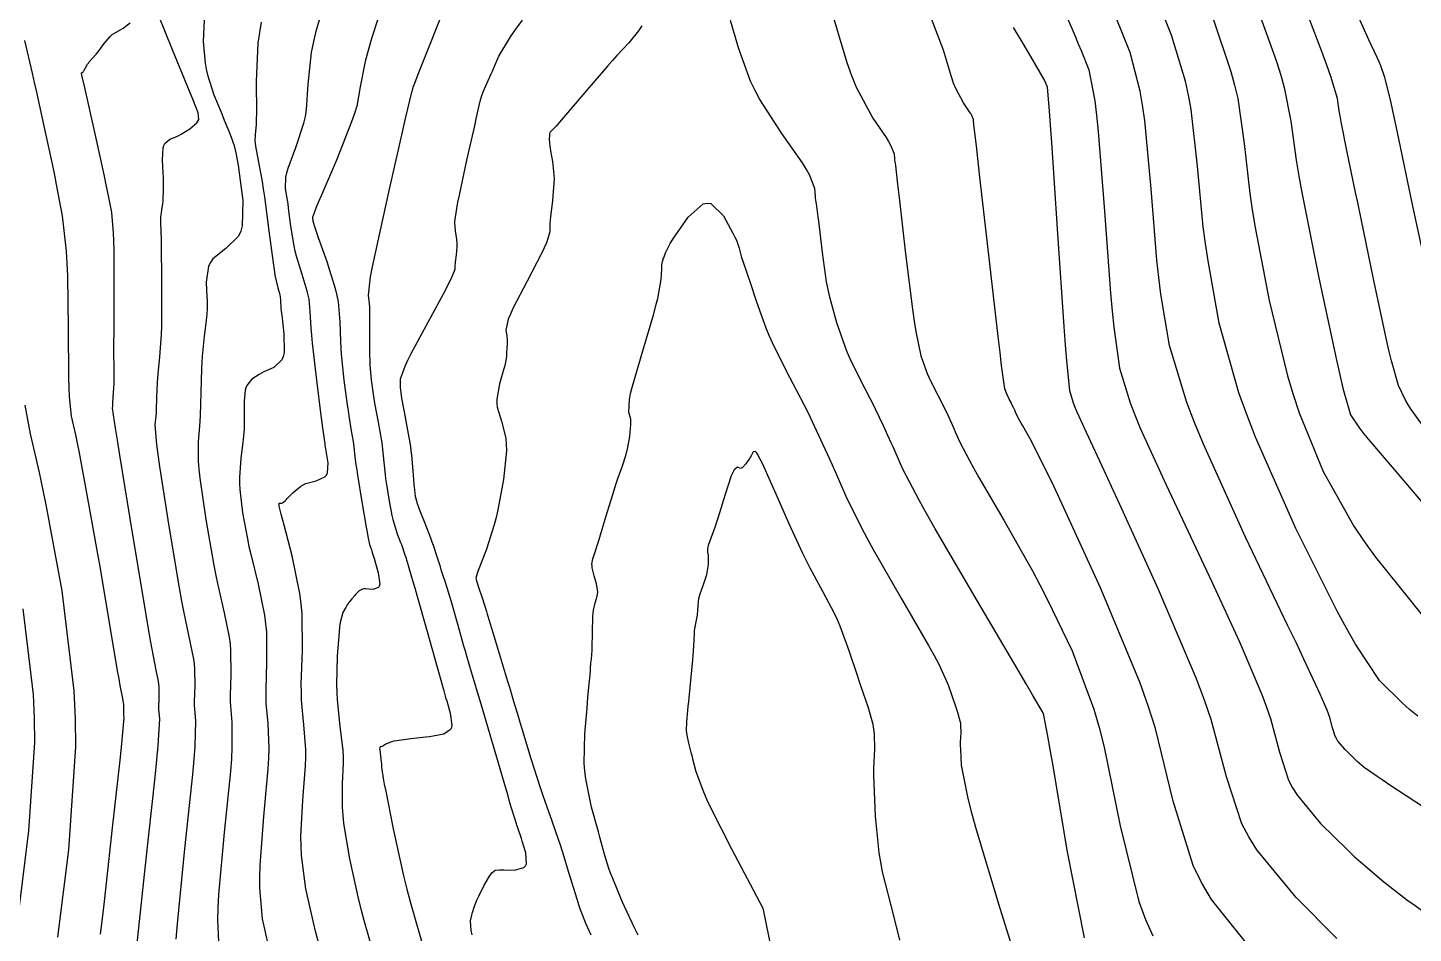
# Model space of a CAD drawing. Header units: metres. Extents: x 837476 to 838477, y 1189012 to 1191014.
# Drawn here: x 837875.4 to 837963.7, y 1189886.2 to 1189943.9 of the extents above; entities that cross this region are included whole.
import ezdxf

# ---------------------------------------------------------------- set-up
doc = ezdxf.new("R2010")
doc.units = ezdxf.units.M
doc.header["$LTSCALE"] = 0.3
doc.layers.add('COTAS 10', color=1, linetype='Continuous')
doc.layers.add('COTAS INT', color=252, linetype='Continuous')

msp = doc.modelspace()

# ---------------------------------------------------------------- linework, layer by layer
at = {"layer": 'COTAS 10'}
for points in [[(837963.944, 1189900.047), (837963.427, 1189900.48), (837962.947, 1189900.902), (837961.518, 1189902.33), (837959.976, 1189904.64), (837959.425, 1189905.619), (837958.819, 1189906.744), (837956.181, 1189912.029), (837953.612, 1189917.834), (837953.05, 1189919.287), (837952.554, 1189920.673), (837951.299, 1189925.119), (837950.582, 1189929.091), (837950.423, 1189930.178), (837950.282, 1189931.259), (837949.92, 1189935.119), (837949.514, 1189938.724), (837949.347, 1189939.645), (837949.155, 1189940.533), (837948.263, 1189943.462), (837946.991, 1189946.645)], [(837926.464, 1189945.434), (837927.555, 1189941.731), (837927.854, 1189940.902), (837928.151, 1189940.157), (837929.212, 1189938.172), (837930.062, 1189936.953), (837930.226, 1189936.691), (837930.358, 1189936.46), (837930.58, 1189935.9), (837930.604, 1189935.575), (837930.612, 1189935.493), (837930.62, 1189935.414), (837930.656, 1189935.16), (837930.78, 1189934.157), (837930.844, 1189933.606), (837930.921, 1189932.937), (837931.307, 1189929.534), (837931.742, 1189925.996), (837931.85, 1189925.241), (837931.953, 1189924.585), (837932.28, 1189923.026), (837932.594, 1189922.136), (837932.689, 1189921.901), (837932.787, 1189921.671), (837933.171, 1189920.881), (837933.552, 1189920.155), (837933.648, 1189919.965), (837933.741, 1189919.78), (837934.042, 1189919.15), (837934.322, 1189918.536), (837934.4, 1189918.361), (837934.479, 1189918.184), (837934.768, 1189917.525), (837935.376, 1189916.354), (837935.656, 1189915.854), (837935.984, 1189915.277), (837937.571, 1189912.561), (837939.395, 1189909.328), (837939.873, 1189908.426), (837940.338, 1189907.521), (837941.92, 1189904.228), (837943.305, 1189900.502), (837943.647, 1189899.324), (837943.97, 1189898.082), (837944.988, 1189893.068), (837946.172, 1189888.232), (837946.6, 1189887.102), (837947.073, 1189886.063)], [(837886.607, 1189944.43), (837886.55, 1189943.061), (837886.671, 1189941.682), (837886.738, 1189941.311), (837886.82, 1189940.945), (837887.233, 1189939.664), (837887.687, 1189938.55), (837887.794, 1189938.289), (837887.893, 1189938.049), (837888.182, 1189937.353), (837888.394, 1189936.798), (837888.445, 1189936.647), (837888.492, 1189936.497), (837888.633, 1189935.964), (837888.772, 1189935.177), (837888.818, 1189934.867), (837888.866, 1189934.517), (837889.068, 1189932.919), (837889.04, 1189931.32), (837888.944, 1189930.969), (837888.809, 1189930.657), (837888.001, 1189929.863), (837887.163, 1189929.21), (837887.009, 1189928.987), (837886.888, 1189928.746), (837886.734, 1189927.724), (837886.786, 1189926.773), (837886.795, 1189926.576), (837886.802, 1189926.409), (837886.809, 1189926.047), (837886.773, 1189925.672), (837886.754, 1189925.496), (837886.73, 1189925.29), (837886.609, 1189924.286), (837886.486, 1189922.998), (837886.46, 1189922.613), (837886.439, 1189922.216), (837886.394, 1189920.677), (837886.355, 1189919.215), (837886.338, 1189918.867), (837886.317, 1189918.543), (837886.218, 1189917.574), (837886.222, 1189916.317), (837886.266, 1189915.811), (837886.33, 1189915.236), (837886.714, 1189912.589), (837887.202, 1189909.794), (837887.331, 1189909.126), (837887.457, 1189908.504), (837887.89, 1189906.64), (837888.206, 1189905.089), (837888.259, 1189904.664), (837888.297, 1189904.242), (837888.308, 1189902.733), (837888.266, 1189901.355), (837888.269, 1189901.015), (837888.28, 1189900.693), (837888.374, 1189899.68), (837888.384, 1189898.055), (837888.342, 1189897.346), (837888.28, 1189896.526), (837887.894, 1189892.631), (837887.527, 1189888.678), (837887.477, 1189887.822), (837887.45, 1189887.068), (837887.54, 1189885.208)], [(837903.689, 1189886.112), (837903.633, 1189886.386), (837903.589, 1189887.017), (837903.671, 1189887.36), (837903.695, 1189887.453), (837903.72, 1189887.546), (837903.814, 1189887.87), (837903.97, 1189888.275), (837904.033, 1189888.417), (837904.106, 1189888.572), (837904.441, 1189889.242), (837904.789, 1189889.854), (837904.869, 1189889.973), (837904.942, 1189890.07), (837905.146, 1189890.237), (837905.432, 1189890.254), (837905.557, 1189890.255), (837905.702, 1189890.255), (837906.388, 1189890.246), (837906.992, 1189890.404), (837907.086, 1189890.509), (837907.147, 1189890.641), (837907.1, 1189891.342), (837906.878, 1189892.089), (837906.828, 1189892.251), (837906.783, 1189892.393), (837906.665, 1189892.743), (837906.57, 1189893.01), (837906.54, 1189893.1), (837906.508, 1189893.197), (837906.38, 1189893.603), (837906.1, 1189894.539), (837905.973, 1189894.97), (837905.824, 1189895.475), (837904.359, 1189900.461), (837904.193, 1189901.026), (837904.044, 1189901.531), (837903.649, 1189902.855), (837903.345, 1189903.88), (837903.254, 1189904.197), (837903.159, 1189904.527), (837902.789, 1189905.838), (837902.429, 1189907.103), (837902.342, 1189907.404), (837902.259, 1189907.683), (837902.001, 1189908.517), (837901.782, 1189909.2), (837901.723, 1189909.385), (837901.666, 1189909.569), (837901.467, 1189910.218), (837901.229, 1189910.932), (837901.148, 1189911.157), (837901.06, 1189911.394), (837900.685, 1189912.345), (837900.337, 1189913.233), (837900.267, 1189913.428), (837900.207, 1189913.602), (837900.084, 1189914.051), (837900.03, 1189914.491), (837900.014, 1189914.66), (837899.998, 1189914.848), (837899.935, 1189915.699), (837899.844, 1189916.693), (837899.809, 1189916.973), (837899.771, 1189917.254), (837899.6, 1189918.285), (837899.421, 1189919.232), (837899.378, 1189919.46), (837899.338, 1189919.674), (837899.214, 1189920.324), (837899.137, 1189920.851), (837899.126, 1189920.988), (837899.119, 1189921.12), (837899.131, 1189921.564), (837899.428, 1189922.377), (837899.6, 1189922.742), (837899.812, 1189923.168), (837900.903, 1189925.214), (837901.983, 1189927.212), (837902.189, 1189927.608), (837902.353, 1189927.935), (837902.608, 1189928.552), (837902.613, 1189928.797), (837902.62, 1189928.891), (837902.63, 1189928.997), (837902.688, 1189929.472), (837902.733, 1189929.982), (837902.735, 1189930.11), (837902.733, 1189930.231), (837902.69, 1189930.622), (837902.632, 1189930.984), (837902.621, 1189931.087), (837902.611, 1189931.192), (837902.594, 1189931.584), (837902.709, 1189932.428), (837902.782, 1189932.818), (837902.874, 1189933.276), (837903.355, 1189935.493), (837903.85, 1189937.69), (837903.95, 1189938.134), (837904.034, 1189938.508), (837904.203, 1189939.265), (837904.307, 1189939.615), (837904.35, 1189939.731), (837904.399, 1189939.856), (837904.629, 1189940.378), (837904.908, 1189940.997), (837904.989, 1189941.184), (837905.071, 1189941.377), (837905.38, 1189942.129), (837906.123, 1189943.362), (837906.479, 1189943.858), (837906.901, 1189944.421)], [(837874.818, 1189887.745), (837875.434, 1189892.738), (837875.814, 1189898.371), (837875.801, 1189899.911), (837875.737, 1189901.443), (837875.079, 1189906.906)]]:
    msp.add_lwpolyline(points, dxfattribs=at)
at = {"layer": 'COTAS INT'}
for points in [[(837893.903, 1189885.629), (837893.734, 1189886.269), (837893.576, 1189886.895), (837893.094, 1189889.044), (837892.815, 1189891.167), (837892.784, 1189891.776), (837892.774, 1189892.394), (837892.905, 1189894.706), (837893.076, 1189896.885), (837893.09, 1189897.42), (837893.089, 1189897.926), (837892.969, 1189899.505), (837892.823, 1189901.073), (837892.807, 1189901.572), (837892.801, 1189902.098), (837892.867, 1189904.232), (837892.849, 1189906.569), (837892.791, 1189907.224), (837892.709, 1189907.881), (837892.219, 1189910.283), (837891.701, 1189912.242), (837891.601, 1189912.621), (837891.521, 1189912.928), (837891.388, 1189913.445), (837891.382, 1189913.496), (837891.382, 1189913.523), (837891.385, 1189913.569), (837891.391, 1189913.605), (837891.393, 1189913.613), (837891.395, 1189913.619), (837891.4, 1189913.632), (837891.412, 1189913.635), (837891.418, 1189913.635), (837891.425, 1189913.634), (837891.457, 1189913.626), (837891.504, 1189913.625), (837891.521, 1189913.629), (837891.538, 1189913.634), (837891.613, 1189913.664), (837891.765, 1189913.789), (837891.832, 1189913.853), (837891.909, 1189913.93), (837892.277, 1189914.315), (837892.768, 1189914.715), (837892.924, 1189914.802), (837893.088, 1189914.878), (837893.751, 1189915.065), (837894.303, 1189915.311), (837894.398, 1189915.425), (837894.467, 1189915.558), (837894.505, 1189916.203), (837894.4, 1189916.846), (837894.38, 1189916.977), (837894.363, 1189917.089), (837894.332, 1189917.325), (837894.319, 1189917.449), (837894.314, 1189917.489), (837894.307, 1189917.533), (837894.275, 1189917.714), (837894.178, 1189918.414), (837894.13, 1189918.784), (837894.073, 1189919.231), (837893.79, 1189921.483), (837893.517, 1189923.829), (837893.466, 1189924.336), (837893.425, 1189924.781), (837893.366, 1189925.871), (837893.295, 1189926.646), (837893.246, 1189926.892), (837893.185, 1189927.152), (837892.859, 1189928.203), (837892.501, 1189929.372), (837892.42, 1189929.705), (837892.346, 1189930.043), (837892.142, 1189931.301), (837891.993, 1189932.446), (837891.954, 1189932.713), (837891.916, 1189932.958), (837891.784, 1189933.663), (837891.809, 1189934.413), (837891.87, 1189934.686), (837891.954, 1189934.988), (837892.451, 1189936.316), (837892.967, 1189937.855), (837893.063, 1189938.291), (837893.138, 1189938.73), (837893.24, 1189940.35), (837893.45, 1189942.372), (837893.593, 1189943.065), (837893.774, 1189943.815), (837894.734, 1189947.004)], [(837898.586, 1189947.311), (837897.301, 1189943.328), (837897.058, 1189942.496), (837896.862, 1189941.781), (837896.562, 1189940.178), (837896.338, 1189938.953), (837896.191, 1189938.477), (837896.008, 1189937.941), (837895.038, 1189935.511), (837894.068, 1189933.233), (837893.884, 1189932.794), (837893.737, 1189932.437), (837893.51, 1189931.841), (837893.523, 1189931.771), (837893.527, 1189931.746), (837893.531, 1189931.72), (837893.546, 1189931.606), (837893.69, 1189931.136), (837893.775, 1189930.884), (837893.88, 1189930.58), (837894.423, 1189929.042), (837894.961, 1189927.309), (837895.062, 1189926.88), (837895.142, 1189926.475), (837895.26, 1189925.197), (837895.29, 1189923.939), (837895.315, 1189923.547), (837895.346, 1189923.135), (837895.521, 1189921.485), (837895.726, 1189919.909), (837895.778, 1189919.544), (837895.827, 1189919.209), (837895.984, 1189918.254), (837896.104, 1189917.57), (837896.129, 1189917.405), (837896.151, 1189917.251), (837896.2, 1189916.783), (837896.286, 1189916.073), (837896.331, 1189915.766), (837896.385, 1189915.411), (837896.655, 1189913.729), (837896.931, 1189912.099), (837896.989, 1189911.776), (837897.038, 1189911.509), (837897.148, 1189911.007), (837897.198, 1189910.88), (837897.21, 1189910.848), (837897.221, 1189910.818), (837897.253, 1189910.722), (837897.28, 1189910.635), (837897.288, 1189910.61), (837897.295, 1189910.585), (837897.325, 1189910.494), (837897.399, 1189910.239), (837897.436, 1189910.111), (837897.479, 1189909.958), (837897.691, 1189909.2), (837897.795, 1189908.478), (837897.77, 1189908.348), (837897.722, 1189908.248), (837897.352, 1189908.138), (837896.9, 1189908.177), (837896.8, 1189908.171), (837896.711, 1189908.157), (837896.48, 1189908.045), (837896.311, 1189907.87), (837896.261, 1189907.815), (837896.21, 1189907.759), (837896.013, 1189907.535), (837895.842, 1189907.33), (837895.808, 1189907.285), (837895.778, 1189907.246), (837895.718, 1189907.149), (837895.662, 1189907.036), (837895.636, 1189906.987), (837895.604, 1189906.93), (837895.453, 1189906.658), (837895.285, 1189906.035), (837895.244, 1189905.756), (837895.204, 1189905.431), (837895.082, 1189903.873), (837895.045, 1189902.06), (837895.059, 1189901.573), (837895.085, 1189901.093), (837895.266, 1189899.417), (837895.442, 1189897.861), (837895.463, 1189897.457), (837895.473, 1189897.064), (837895.411, 1189895.743), (837895.398, 1189894.253), (837895.438, 1189893.753), (837895.497, 1189893.216), (837895.871, 1189890.963), (837896.455, 1189888.357), (837896.647, 1189887.598), (837896.852, 1189886.823), (837897.7, 1189883.886)], [(837964.246, 1189918.615), (837963.492, 1189919.662), (837963.319, 1189919.939), (837963.161, 1189920.21), (837962.719, 1189921.141), (837962.269, 1189922.712), (837962.106, 1189923.385), (837961.927, 1189924.163), (837961.141, 1189927.836), (837960.335, 1189931.753), (837960.143, 1189932.685), (837959.965, 1189933.551), (837959.432, 1189936.127), (837959.069, 1189937.938), (837958.997, 1189938.322), (837958.938, 1189938.655), (837958.827, 1189939.432), (837958.402, 1189940.829), (837958.144, 1189941.552), (837957.826, 1189942.421), (837956.17, 1189946.775)], [(837953.535, 1189945.671), (837954.936, 1189941.792), (837955.212, 1189940.916), (837955.44, 1189940.127), (837955.858, 1189937.994), (837956.194, 1189935.505), (837956.37, 1189934.491), (837956.582, 1189933.337), (837957.647, 1189927.994), (837958.745, 1189922.848), (837958.978, 1189921.817), (837959.18, 1189920.958), (837959.653, 1189919.275), (837960.225, 1189918.416), (837960.49, 1189918.075), (837960.801, 1189917.689), (837962.309, 1189915.923), (837964.38, 1189913.5)], [(837884.824, 1189885.844), (837884.903, 1189886.82), (837885.388, 1189891.593), (837885.883, 1189896.347), (837885.969, 1189897.31), (837886.032, 1189898.119), (837886.077, 1189899.768), (837886.008, 1189900.503), (837886.001, 1189900.736), (837885.998, 1189900.983), (837886.029, 1189901.983), (837886.021, 1189903.078), (837885.993, 1189903.385), (837885.955, 1189903.693), (837885.725, 1189904.818), (837885.335, 1189906.635), (837885.196, 1189907.379), (837885.043, 1189908.227), (837884.377, 1189912.161), (837883.782, 1189915.962), (837883.674, 1189916.727), (837883.591, 1189917.366), (837883.497, 1189918.636), (837883.553, 1189919.18), (837883.564, 1189919.363), (837883.574, 1189919.559), (837883.596, 1189920.38), (837883.631, 1189921.33), (837883.65, 1189921.607), (837883.672, 1189921.889), (837883.784, 1189922.959), (837883.888, 1189924.382), (837883.906, 1189924.888), (837883.918, 1189925.442), (837883.921, 1189927.846), (837883.892, 1189930.075), (837883.884, 1189930.518), (837883.877, 1189930.887), (837883.851, 1189931.592), (837883.846, 1189931.836), (837883.852, 1189931.913), (837883.861, 1189931.995), (837883.919, 1189932.327), (837883.983, 1189932.736), (837883.995, 1189932.866), (837884.006, 1189933.003), (837884.024, 1189933.559), (837884.018, 1189934.226), (837884.012, 1189934.433), (837884.004, 1189934.65), (837883.962, 1189935.515), (837884, 1189936.284), (837884.042, 1189936.441), (837884.098, 1189936.573), (837884.414, 1189936.848), (837884.859, 1189937.017), (837884.995, 1189937.082), (837885.137, 1189937.156), (837885.697, 1189937.488), (837886.143, 1189937.879), (837886.214, 1189937.99), (837886.261, 1189938.101), (837886.237, 1189938.512), (837885.879, 1189939.383), (837885.714, 1189939.785), (837885.522, 1189940.256), (837884.594, 1189942.539), (837883.7, 1189944.742)], [(837953.795, 1189884.629), (837950.801, 1189888.368), (837950.17, 1189889.444), (837949.625, 1189890.537), (837948.369, 1189894.629), (837947.235, 1189899.275), (837946.767, 1189900.716), (837946.232, 1189902.225), (837943.74, 1189908.236), (837941.271, 1189913.616), (837940.749, 1189914.727), (837940.299, 1189915.674), (837939.258, 1189917.727), (837938.773, 1189918.557), (837938.673, 1189918.733), (837938.587, 1189918.886), (837938.401, 1189919.244), (837938.313, 1189919.445), (837938.265, 1189919.553), (837938.18, 1189919.74), (837938.087, 1189919.933), (837938.03, 1189920.047), (837937.913, 1189920.269), (837937.796, 1189920.511), (837937.766, 1189920.581), (837937.737, 1189920.653), (837937.641, 1189920.924), (837937.428, 1189922.403), (837937.326, 1189923.236), (837937.204, 1189924.252), (837936.609, 1189929.451), (837936.026, 1189934.616), (837935.914, 1189935.611), (837935.822, 1189936.417), (837935.666, 1189937.755), (837935.65, 1189937.873), (837935.646, 1189937.909), (837935.642, 1189937.947), (837935.631, 1189938.098), (837935.528, 1189938.358), (837935.467, 1189938.465), (837935.391, 1189938.587), (837934.997, 1189939.152), (837934.504, 1189940.073), (837934.367, 1189940.418), (837934.228, 1189940.803), (837933.722, 1189942.52), (837932.79, 1189944.965)], [(837941.253, 1189945.434), (837942.117, 1189943.398), (837942.315, 1189942.925), (837942.494, 1189942.492), (837942.992, 1189941.253), (837943.374, 1189939.275), (837943.481, 1189938.374), (837943.589, 1189937.321), (837943.981, 1189932.243), (837944.37, 1189927.014), (837944.476, 1189925.864), (837944.581, 1189924.845), (837944.951, 1189922.243), (837945.626, 1189920.033), (837945.923, 1189919.261), (837946.268, 1189918.419), (837947.908, 1189914.8), (837949.812, 1189910.789), (837950.322, 1189909.7), (837950.825, 1189908.62), (837952.579, 1189904.8), (837954.009, 1189901.432), (837954.307, 1189900.638), (837954.563, 1189899.904), (837955.131, 1189897.752), (837955.71, 1189895.984), (837955.972, 1189895.492), (837956.279, 1189894.999), (837957.752, 1189893.209), (837959.44, 1189891.548), (837959.882, 1189891.136), (837960.313, 1189890.744), (837961.777, 1189889.504), (837963.039, 1189888.521), (837963.343, 1189888.293), (837963.627, 1189888.083), (837964.489, 1189887.481)], [(837959.97, 1189945.041), (837960.798, 1189943.194), (837961.337, 1189942.065), (837961.457, 1189941.795), (837961.563, 1189941.545), (837961.838, 1189940.798), (837962.225, 1189939.156), (837962.402, 1189938.341), (837962.609, 1189937.371), (837963.608, 1189932.568), (837964.721, 1189927.493)], [(837882.28, 1189884.961), (837882.882, 1189890.555), (837883.485, 1189896.167), (837883.595, 1189897.273), (837883.68, 1189898.184), (837883.779, 1189899.856), (837883.737, 1189900.313), (837883.732, 1189900.458), (837883.73, 1189900.611), (837883.75, 1189901.233), (837883.744, 1189901.914), (837883.727, 1189902.105), (837883.703, 1189902.297), (837883.561, 1189902.997), (837883.214, 1189904.766), (837883.061, 1189905.632), (837882.884, 1189906.66), (837882.039, 1189911.733), (837881.234, 1189916.688), (837881.082, 1189917.642), (837880.96, 1189918.415), (837880.776, 1189919.697), (837880.788, 1189919.818), (837880.79, 1189919.859), (837880.793, 1189919.902), (837880.798, 1189920.084), (837880.805, 1189920.295), (837880.81, 1189920.356), (837880.814, 1189920.419), (837880.839, 1189920.656), (837880.862, 1189921.024), (837880.865, 1189921.168), (837880.868, 1189921.332), (837880.866, 1189922.078), (837880.862, 1189923.38), (837880.864, 1189923.895), (837880.866, 1189924.476), (837880.881, 1189927.132), (837880.869, 1189929.784), (837880.854, 1189930.364), (837880.834, 1189930.877), (837880.718, 1189932.17), (837880.471, 1189933.429), (837880.368, 1189933.92), (837880.25, 1189934.473), (837879.699, 1189936.984), (837879.169, 1189939.359), (837879.065, 1189939.826), (837878.979, 1189940.21), (837878.823, 1189940.91), (837878.802, 1189941.037), (837878.801, 1189941.06), (837878.804, 1189941.078), (837878.831, 1189941.099), (837878.89, 1189941.136), (837878.912, 1189941.164), (837878.936, 1189941.199), (837879.041, 1189941.388), (837879.184, 1189941.627), (837879.232, 1189941.693), (837879.283, 1189941.759), (837879.497, 1189941.998), (837879.753, 1189942.288), (837879.831, 1189942.386), (837879.912, 1189942.492), (837880.231, 1189942.939), (837880.624, 1189943.391), (837880.751, 1189943.501), (837880.887, 1189943.603), (837881.445, 1189943.913), (837881.892, 1189944.265)], [(837890.246, 1189944.302), (837890.129, 1189943.634), (837890.037, 1189942.963), (837889.918, 1189940.523), (837889.938, 1189938.507), (837889.935, 1189938.105), (837889.927, 1189937.77), (837889.864, 1189937.121), (837889.839, 1189936.743), (837889.855, 1189936.579), (837889.881, 1189936.389), (837890.057, 1189935.486), (837890.308, 1189934.146), (837890.381, 1189933.679), (837890.456, 1189933.172), (837890.739, 1189930.996), (837891.002, 1189928.951), (837891.064, 1189928.527), (837891.123, 1189928.164), (837891.295, 1189927.363), (837891.409, 1189926.995), (837891.43, 1189926.904), (837891.448, 1189926.817), (837891.473, 1189926.546), (837891.504, 1189926.074), (837891.526, 1189925.862), (837891.552, 1189925.615), (837891.694, 1189924.426), (837891.701, 1189923.232), (837891.643, 1189922.982), (837891.56, 1189922.766), (837891.042, 1189922.274), (837890.411, 1189922.001), (837890.256, 1189921.922), (837890.109, 1189921.842), (837889.65, 1189921.543), (837889.327, 1189921.14), (837889.267, 1189920.995), (837889.219, 1189920.836), (837889.15, 1189920.138), (837889.16, 1189919.47), (837889.162, 1189919.329), (837889.163, 1189919.207), (837889.166, 1189918.925), (837889.165, 1189918.743), (837889.165, 1189918.684), (837889.164, 1189918.621), (837889.161, 1189918.362), (837889.125, 1189917.905), (837889.104, 1189917.718), (837889.077, 1189917.504), (837888.939, 1189916.513), (837888.853, 1189915.269), (837888.859, 1189914.896), (837888.877, 1189914.511), (837889.051, 1189913.017), (837889.362, 1189911.361), (837889.466, 1189910.873), (837889.579, 1189910.373), (837890.054, 1189908.462), (837890.457, 1189906.485), (837890.525, 1189905.944), (837890.573, 1189905.405), (837890.588, 1189903.482), (837890.533, 1189901.727), (837890.538, 1189901.293), (837890.551, 1189900.883), (837890.671, 1189899.593), (837890.737, 1189897.99), (837890.716, 1189897.383), (837890.678, 1189896.705), (837890.4, 1189893.668), (837890.15, 1189890.536), (837890.131, 1189889.799), (837890.132, 1189889.118), (837890.317, 1189887.126), (837890.697, 1189885.432)], [(837901.692, 1189944.646), (837900.644, 1189942.016), (837900.438, 1189941.498), (837900.269, 1189941.071), (837899.965, 1189940.286), (837899.914, 1189940.127), (837899.904, 1189940.094), (837899.896, 1189940.066), (837899.875, 1189939.961), (837899.862, 1189939.922), (837899.823, 1189939.827), (837899.568, 1189938.782), (837899.423, 1189938.164), (837899.248, 1189937.402), (837898.347, 1189933.46), (837897.476, 1189929.487), (837897.318, 1189928.705), (837897.197, 1189928.062), (837897.059, 1189926.886), (837897.133, 1189926.357), (837897.145, 1189926.12), (837897.154, 1189925.844), (837897.154, 1189924.522), (837897.155, 1189923.098), (837897.163, 1189922.757), (837897.176, 1189922.44), (837897.251, 1189921.488), (837897.379, 1189920.588), (837897.425, 1189920.304), (837897.475, 1189920.004), (837897.693, 1189918.794), (837897.901, 1189917.606), (837897.944, 1189917.32), (837897.982, 1189917.052), (837898.067, 1189916.241), (837898.142, 1189915.461), (837898.173, 1189915.213), (837898.208, 1189914.951), (837898.37, 1189913.89), (837898.569, 1189912.851), (837898.628, 1189912.602), (837898.688, 1189912.371), (837898.916, 1189911.676), (837899.129, 1189911.137), (837899.179, 1189911.003), (837899.225, 1189910.875), (837899.36, 1189910.47), (837899.473, 1189910.102), (837899.506, 1189909.998), (837899.539, 1189909.893), (837899.663, 1189909.505), (837899.917, 1189908.644), (837900.033, 1189908.241), (837900.168, 1189907.766), (837900.817, 1189905.454), (837901.452, 1189903.182), (837901.578, 1189902.732), (837901.683, 1189902.36), (837901.881, 1189901.664), (837901.979, 1189901.332), (837902.021, 1189901.19), (837902.07, 1189901.026), (837902.296, 1189900.253), (837902.396, 1189899.49), (837902.364, 1189899.332), (837902.306, 1189899.198), (837901.881, 1189898.906), (837901.198, 1189898.775), (837900.976, 1189898.741), (837900.741, 1189898.708), (837899.776, 1189898.601), (837898.888, 1189898.49), (837898.702, 1189898.455), (837898.541, 1189898.419), (837898.178, 1189898.274), (837898.006, 1189898.153), (837897.968, 1189898.133), (837897.933, 1189898.117), (837897.837, 1189898.108), (837897.795, 1189898.037), (837897.793, 1189897.982), (837897.795, 1189897.913), (837897.84, 1189897.537), (837897.897, 1189897.133), (837897.906, 1189897.046), (837897.913, 1189896.969), (837897.917, 1189896.781), (837898.021, 1189896.111), (837898.091, 1189895.73), (837898.18, 1189895.265), (837898.648, 1189892.881), (837899.316, 1189889.881), (837899.529, 1189889.028), (837899.755, 1189888.165), (837900.675, 1189884.967)], [(837914.511, 1189944.057), (837914.298, 1189943.746), (837913.664, 1189942.97), (837912.915, 1189942.178), (837912.629, 1189941.857), (837912.308, 1189941.493), (837910.863, 1189939.812), (837909.511, 1189938.226), (837909.249, 1189937.922), (837909.035, 1189937.676), (837908.667, 1189937.275), (837908.627, 1189937.194), (837908.619, 1189937.15), (837908.613, 1189937.096), (837908.605, 1189936.822), (837908.638, 1189936.403), (837908.658, 1189936.258), (837908.682, 1189936.099), (837908.808, 1189935.419), (837908.901, 1189934.572), (837908.905, 1189934.308), (837908.9, 1189934.031), (837908.802, 1189932.924), (837908.678, 1189931.894), (837908.656, 1189931.665), (837908.64, 1189931.461), (837908.628, 1189930.928), (837908.423, 1189930.221), (837908.286, 1189929.907), (837908.113, 1189929.542), (837907.195, 1189927.796), (837906.288, 1189926.051), (837906.122, 1189925.686), (837905.993, 1189925.373), (837905.832, 1189924.668), (837905.893, 1189924.312), (837905.904, 1189924.218), (837905.911, 1189924.125), (837905.914, 1189923.808), (837905.897, 1189923.497), (837905.892, 1189923.408), (837905.887, 1189923.318), (837905.868, 1189922.984), (837905.788, 1189922.51), (837905.745, 1189922.332), (837905.693, 1189922.134), (837905.43, 1189921.25), (837905.254, 1189920.268), (837905.257, 1189920.007), (837905.282, 1189919.752), (837905.56, 1189918.872), (837905.839, 1189917.786), (837905.865, 1189917.401), (837905.869, 1189916.98), (837905.696, 1189915.152), (837905.334, 1189913.213), (837905.218, 1189912.721), (837905.095, 1189912.248), (837904.595, 1189910.702), (837904.159, 1189909.554), (837904.077, 1189909.332), (837904.011, 1189909.151), (837903.913, 1189908.845), (837903.985, 1189908.621), (837904.026, 1189908.493), (837904.077, 1189908.336), (837904.339, 1189907.528), (837904.6, 1189906.722), (837904.65, 1189906.566), (837904.691, 1189906.439), (837904.761, 1189906.222), (837904.866, 1189905.872), (837904.93, 1189905.661), (837905.008, 1189905.4), (837905.417, 1189904.046), (837905.864, 1189902.562), (837905.966, 1189902.219), (837906.06, 1189901.906), (837906.323, 1189901.019), (837906.614, 1189900.047), (837906.726, 1189899.679), (837906.851, 1189899.268), (837907.417, 1189897.428), (837908.02, 1189895.518), (837908.17, 1189895.064), (837908.311, 1189894.642), (837908.758, 1189893.385), (837909.174, 1189892.214), (837909.296, 1189891.846), (837909.42, 1189891.458), (837909.894, 1189889.901), (837910.352, 1189888.404), (837910.467, 1189888.055), (837910.577, 1189887.734), (837910.929, 1189886.81), (837911.249, 1189886.107)], [(837942.719, 1189885.926), (837941.607, 1189891.507), (837940.706, 1189896.89), (837940.527, 1189897.932), (837940.379, 1189898.779), (837940.1, 1189900.22), (837939.406, 1189901.426), (837938.996, 1189902.124), (837938.492, 1189902.981), (837935.884, 1189907.395), (837933.195, 1189911.998), (837932.639, 1189912.974), (837932.165, 1189913.822), (837931.135, 1189915.806), (837930.645, 1189916.923), (837930.511, 1189917.223), (837930.378, 1189917.52), (837929.905, 1189918.56), (837929.394, 1189919.627), (837929.238, 1189919.941), (837929.074, 1189920.263), (837928.429, 1189921.493), (837927.779, 1189922.831), (837927.612, 1189923.221), (837927.451, 1189923.619), (837926.918, 1189925.127), (837926.477, 1189926.766), (837926.374, 1189927.247), (837926.279, 1189927.739), (837926.005, 1189929.617), (837925.817, 1189931.258), (837925.775, 1189931.602), (837925.739, 1189931.898), (837925.646, 1189932.565), (837925.591, 1189932.955), (837925.578, 1189933.076), (837925.565, 1189933.202), (837925.529, 1189933.702), (837925.189, 1189934.563), (837924.985, 1189934.916), (837924.733, 1189935.32), (837923.428, 1189937.193), (837922.026, 1189939.36), (837921.713, 1189939.949), (837921.433, 1189940.534), (837920.692, 1189942.604), (837920.155, 1189944.414)], [(837958.786, 1189885.889), (837956.19, 1189888.493), (837953.694, 1189891.526), (837953.176, 1189892.361), (837952.732, 1189893.195), (837951.75, 1189896.19), (837950.786, 1189899.837), (837950.354, 1189901.081), (837949.849, 1189902.427), (837947.426, 1189908.133), (837944.963, 1189913.542), (837944.433, 1189914.7), (837943.968, 1189915.711), (837942.839, 1189918.133), (837942.25, 1189919.432), (837942.126, 1189919.735), (837942.02, 1189920.012), (837941.777, 1189920.805), (837941.58, 1189922.722), (837941.503, 1189923.708), (837941.414, 1189924.891), (837941.012, 1189930.805), (837940.626, 1189936.619), (837940.549, 1189937.739), (837940.484, 1189938.645), (837940.356, 1189940.149), (837940.297, 1189940.296), (837940.275, 1189940.348), (837940.252, 1189940.404), (837940.149, 1189940.646), (837939.297, 1189942.114), (837938.801, 1189942.943), (837938.193, 1189943.955)], [(837964.249, 1189894.293), (837962.173, 1189895.662), (837961.741, 1189895.952), (837961.37, 1189896.204), (837960.543, 1189896.793), (837960.096, 1189897.172), (837959.964, 1189897.291), (837959.829, 1189897.417), (837959.313, 1189897.925), (837958.863, 1189898.472), (837958.769, 1189898.623), (837958.689, 1189898.773), (837958.512, 1189899.313), (837958.339, 1189899.971), (837958.261, 1189900.195), (837958.169, 1189900.438), (837957.733, 1189901.467), (837956.686, 1189903.699), (837956.211, 1189904.7), (837955.655, 1189905.867), (837952.978, 1189911.467), (837950.285, 1189917.406), (837949.72, 1189918.787), (837949.233, 1189920.054), (837948.125, 1189923.681), (837947.581, 1189926.968), (837947.45, 1189928.021), (837947.326, 1189929.136), (837946.95, 1189933.681), (837946.552, 1189938.022), (837946.414, 1189939.01), (837946.265, 1189939.904), (837945.627, 1189942.358), (837944.692, 1189944.687)], [(837950.899, 1189944.567), (837952.045, 1189941.162), (837952.279, 1189940.281), (837952.477, 1189939.425), (837952.889, 1189936.556), (837953.238, 1189933.382), (837953.397, 1189932.335), (837953.582, 1189931.214), (837954.473, 1189926.556), (837955.649, 1189921.76), (837956.014, 1189920.552), (837956.396, 1189919.396), (837957.917, 1189915.652), (837959.877, 1189912.176), (837960.537, 1189911.188), (837961.246, 1189910.189), (837964.23, 1189906.49)], [(837875.17, 1189943.127), (837875.642, 1189941.052), (837875.778, 1189940.447), (837875.918, 1189939.828), (837876.443, 1189937.482), (837876.943, 1189935.154), (837877.067, 1189934.547), (837877.185, 1189933.955), (837877.558, 1189931.951), (837877.819, 1189929.694), (837877.866, 1189928.942), (837877.903, 1189928.135), (837877.947, 1189924.763), (837877.961, 1189921.638), (837877.979, 1189920.987), (837878.004, 1189920.429), (837878.142, 1189919.185), (837878.411, 1189917.991), (837878.517, 1189917.463), (837878.637, 1189916.851), (837879.185, 1189913.928), (837879.798, 1189910.52), (837879.959, 1189909.601), (837880.116, 1189908.694), (837880.651, 1189905.507), (837881.076, 1189902.947), (837881.163, 1189902.435), (837881.237, 1189902.008), (837881.396, 1189901.175), (837881.452, 1189900.901), (837881.461, 1189900.825), (837881.468, 1189900.751), (837881.47, 1189900.484), (837881.463, 1189900.24), (837881.463, 1189900.18), (837881.465, 1189900.123), (837881.482, 1189899.943), (837881.385, 1189898.772), (837881.316, 1189898.09), (837881.228, 1189897.253), (837880.757, 1189892.935), (837880.228, 1189888.231), (837880.104, 1189887.15), (837879.99, 1189886.165)], [(837875.642, 1189941.052), (837875.778, 1189940.447), (837875.918, 1189939.828), (837876.443, 1189937.482), (837876.943, 1189935.154), (837877.067, 1189934.547), (837877.185, 1189933.955), (837877.558, 1189931.951), (837877.819, 1189929.694), (837877.866, 1189928.942), (837877.903, 1189928.135), (837877.947, 1189924.763), (837877.961, 1189921.638), (837877.979, 1189920.987), (837878.004, 1189920.429), (837878.142, 1189919.185), (837878.411, 1189917.991), (837878.517, 1189917.463), (837878.637, 1189916.851), (837879.185, 1189913.928), (837879.798, 1189910.52), (837879.959, 1189909.601), (837880.116, 1189908.694), (837880.651, 1189905.507), (837881.076, 1189902.947), (837881.163, 1189902.435), (837881.237, 1189902.008), (837881.396, 1189901.175), (837881.452, 1189900.901), (837881.461, 1189900.825), (837881.468, 1189900.751), (837881.47, 1189900.484), (837881.463, 1189900.24), (837881.463, 1189900.18), (837881.465, 1189900.123), (837881.482, 1189899.943), (837881.385, 1189898.772), (837881.316, 1189898.09), (837881.228, 1189897.253), (837880.757, 1189892.935), (837880.228, 1189888.231), (837880.104, 1189887.15), (837879.99, 1189886.165)], [(837914.261, 1189886.096), (837914.027, 1189886.562), (837913.253, 1189888.239), (837912.645, 1189889.704), (837912.515, 1189890.038), (837912.402, 1189890.34), (837912.135, 1189891.172), (837911.911, 1189892.026), (837911.826, 1189892.342), (837911.73, 1189892.693), (837911.298, 1189894.25), (837910.928, 1189896.052), (837910.871, 1189896.558), (837910.834, 1189897.067), (837910.865, 1189898.928), (837911.007, 1189900.562), (837911.04, 1189900.928), (837911.069, 1189901.255), (837911.153, 1189902.124), (837911.205, 1189902.663), (837911.215, 1189902.783), (837911.223, 1189902.89), (837911.235, 1189903.17), (837911.243, 1189903.363), (837911.248, 1189903.415), (837911.254, 1189903.467), (837911.287, 1189903.649), (837911.323, 1189904.025), (837911.331, 1189904.2), (837911.338, 1189904.405), (837911.355, 1189905.398), (837911.388, 1189906.413), (837911.405, 1189906.632), (837911.424, 1189906.823), (837911.522, 1189907.288), (837911.621, 1189907.565), (837911.64, 1189907.639), (837911.657, 1189907.71), (837911.689, 1189907.956), (837911.663, 1189908.26), (837911.642, 1189908.368), (837911.616, 1189908.486), (837911.472, 1189908.999), (837911.346, 1189909.519), (837911.331, 1189909.642), (837911.325, 1189909.755), (837911.373, 1189910.084), (837911.569, 1189910.668), (837911.655, 1189910.941), (837911.755, 1189911.262), (837912.233, 1189912.823), (837912.737, 1189914.453), (837912.853, 1189914.817), (837912.96, 1189915.144), (837913.263, 1189916.009), (837913.479, 1189916.674), (837913.532, 1189916.874), (837913.582, 1189917.082), (837913.734, 1189917.89), (837913.805, 1189918.646), (837913.803, 1189918.82), (837913.793, 1189918.979), (837913.677, 1189919.428), (837913.706, 1189920.243), (837913.785, 1189920.633), (837913.896, 1189921.094), (837914.557, 1189923.352), (837915.261, 1189925.705), (837915.4, 1189926.226), (837915.514, 1189926.69), (837915.723, 1189927.894), (837915.767, 1189928.576), (837915.777, 1189928.711), (837915.786, 1189928.823), (837915.812, 1189929.033), (837915.852, 1189929.156), (837915.871, 1189929.212), (837915.893, 1189929.279), (837916.001, 1189929.601), (837916.302, 1189930.184), (837916.447, 1189930.414), (837916.618, 1189930.674), (837917.456, 1189931.862), (837918.415, 1189932.719), (837918.662, 1189932.769), (837918.901, 1189932.739), (837919.697, 1189931.956), (837920.305, 1189930.842), (837920.426, 1189930.602), (837920.526, 1189930.392), (837920.713, 1189929.885), (837920.784, 1189929.56), (837920.809, 1189929.465), (837920.838, 1189929.368), (837920.964, 1189929.001), (837921.18, 1189928.38), (837921.265, 1189928.124), (837921.361, 1189927.83), (837921.798, 1189926.465), (837922.397, 1189924.82), (837922.595, 1189924.35), (837922.807, 1189923.874), (837923.687, 1189922.106), (837924.596, 1189920.371), (837924.827, 1189919.917), (837925.048, 1189919.474), (837925.768, 1189917.969), (837926.435, 1189916.504), (837926.622, 1189916.085), (837926.811, 1189915.662), (837927.502, 1189914.087), (837928.472, 1189912.104), (837928.836, 1189911.423), (837929.242, 1189910.685), (837931.053, 1189907.541), (837932.776, 1189904.56), (837933.127, 1189903.924), (837933.423, 1189903.371), (837934.033, 1189902.055), (837934.276, 1189901.315), (837934.34, 1189901.123), (837934.403, 1189900.939), (837934.617, 1189900.321), (837934.773, 1189899.767), (837934.799, 1189899.622), (837934.817, 1189899.481), (837934.82, 1189899.001), (837934.796, 1189898.406), (837934.797, 1189898.192), (837934.802, 1189897.957), (837934.847, 1189896.927), (837935.267, 1189894.818), (837935.508, 1189893.901), (837935.803, 1189892.841), (837937.317, 1189887.811), (837938.818, 1189883.001)], [(837877.289, 1189885.975), (837877.981, 1189891.54), (837878.423, 1189898.102), (837878.408, 1189899.896), (837878.334, 1189901.681), (837877.567, 1189908.046), (837876.553, 1189913.413), (837876.323, 1189914.568), (837876.115, 1189915.581), (837875.544, 1189918.046), (837875.203, 1189919.888)], [(837930.932, 1189885.767), (837930.846, 1189886.232), (837930.363, 1189888.078), (837929.838, 1189890.139), (837929.726, 1189890.739), (837929.628, 1189891.352), (837929.395, 1189893.675), (837929.301, 1189895.794), (837929.291, 1189896.279), (837929.289, 1189896.72), (837929.339, 1189897.945), (837929.333, 1189898.931), (837929.296, 1189899.222), (837929.243, 1189899.52), (837928.921, 1189900.66), (837928.48, 1189901.932), (837928.351, 1189902.312), (837928.219, 1189902.706), (837927.719, 1189904.229), (837927.145, 1189905.784), (837926.967, 1189906.196), (837926.781, 1189906.601), (837926.039, 1189907.997), (837925.221, 1189909.487), (837924.988, 1189909.949), (837924.751, 1189910.434), (837923.869, 1189912.369), (837923.066, 1189914.207), (837922.879, 1189914.631), (837922.707, 1189915.019), (837922.213, 1189916.115), (837921.877, 1189916.758), (837921.805, 1189916.86), (837921.741, 1189916.93), (837921.587, 1189916.908), (837921.46, 1189916.648), (837921.413, 1189916.568), (837921.362, 1189916.483), (837921.134, 1189916.147), (837920.895, 1189915.894), (837920.836, 1189915.861), (837920.779, 1189915.845), (837920.602, 1189915.923), (837920.381, 1189915.759), (837920.298, 1189915.591), (837920.204, 1189915.369), (837919.785, 1189914.124), (837919.356, 1189912.737), (837919.256, 1189912.426), (837919.164, 1189912.146), (837918.899, 1189911.399), (837918.739, 1189910.934), (837918.712, 1189910.832), (837918.694, 1189910.742), (837918.69, 1189910.517), (837918.723, 1189910.303), (837918.727, 1189910.222), (837918.729, 1189910.13), (837918.719, 1189909.718), (837918.654, 1189909.221), (837918.62, 1189909.076), (837918.58, 1189908.928), (837918.382, 1189908.367), (837918.188, 1189907.823), (837918.15, 1189907.685), (837918.12, 1189907.553), (837918.07, 1189907.124), (837918.047, 1189906.724), (837918.034, 1189906.61), (837918.018, 1189906.494), (837917.935, 1189906.067), (837917.854, 1189905.622), (837917.839, 1189905.496), (837917.826, 1189905.368), (837917.808, 1189904.894), (837917.778, 1189904.208), (837917.759, 1189903.946), (837917.734, 1189903.652), (837917.607, 1189902.332), (837917.469, 1189901), (837917.439, 1189900.698), (837917.412, 1189900.426), (837917.344, 1189899.688), (837917.335, 1189899.147), (837917.345, 1189898.999), (837917.362, 1189898.852), (837917.469, 1189898.328), (837917.63, 1189897.736), (837917.68, 1189897.546), (837917.732, 1189897.345), (837917.941, 1189896.525), (837918.427, 1189895.226), (837918.654, 1189894.723), (837918.922, 1189894.159), (837920.223, 1189891.602), (837922.22, 1189887.821), (837922.779, 1189885.02)]]:
    msp.add_lwpolyline(points, dxfattribs=at)

doc.saveas('drawing.dxf')
